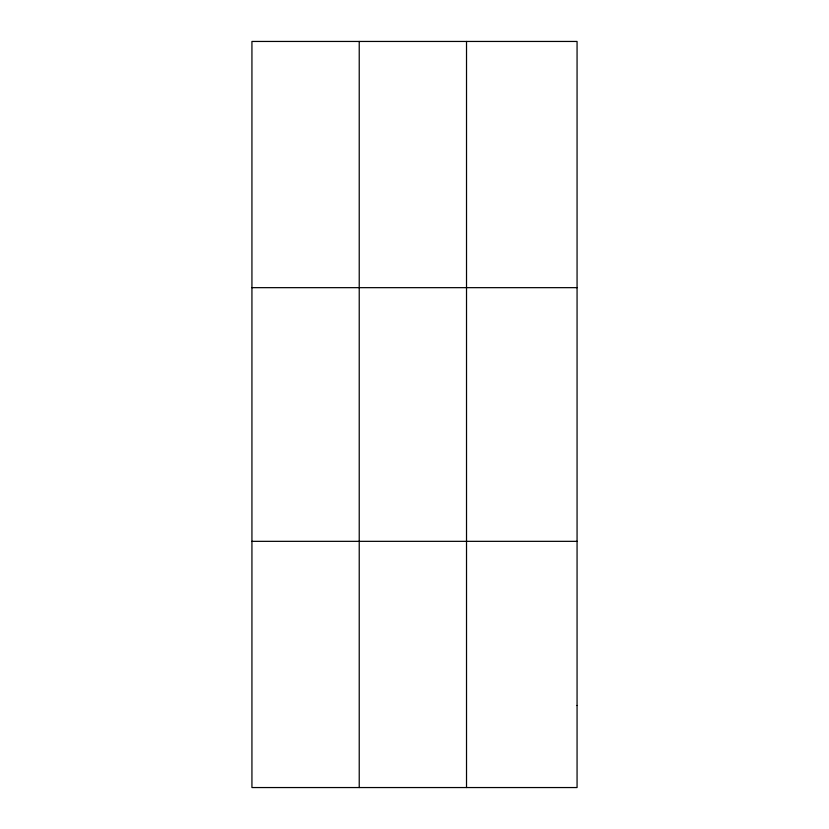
<?xml version="1.0" encoding="UTF-8"?>
<svg xmlns="http://www.w3.org/2000/svg" width="829" height="829" viewBox="0 0 829 829"><rect width="100%" height="100%" fill="white"/><g stroke="black" fill="none" stroke-linecap="round" stroke-linejoin="round"><path stroke-width="1.24" d="M359.226 41.45L359.226 787.55M466.52 41.45L466.52 787.55M251.933 287.663L577.067 287.663M251.933 541.337L577.067 541.337M577.067 705.479L577.067 787.55L251.933 787.55L251.933 41.45L577.067 41.45L577.067 705.479"/></g></svg>
